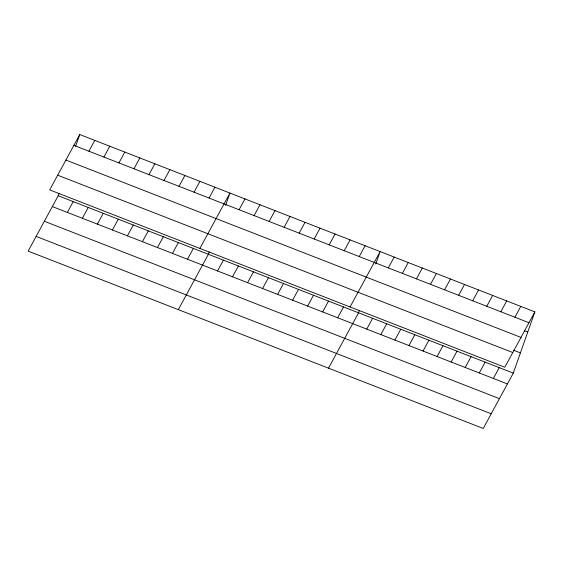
<?xml version="1.0" encoding="UTF-8"?>
<svg xmlns="http://www.w3.org/2000/svg" width="563" height="563" viewBox="0 0 563 563"><rect width="100%" height="100%" fill="white"/><g stroke="black" fill="none" stroke-linecap="round" stroke-linejoin="round"><path stroke-width="0.84" d="M534.85 311.888L504.793 367.252L49.706 189.893L79.763 134.536L534.85 311.888L513.294 373.107L483.237 428.464L28.15 251.112L58.207 195.748L59.031 193.419M75.66 146.19L79.763 134.536M209.204 251.95L208.387 254.279L178.33 309.636M225.566 205.495L229.943 193.06L199.886 248.417M359.384 310.473L358.561 312.81L328.503 368.167M375.746 264.019L380.124 251.591L350.066 306.948M88.905 151.208L94.781 140.384M67.349 212.427L73.225 201.603M103.923 157.063L109.799 146.239M82.367 218.282L88.243 207.458M118.941 162.918L124.817 152.094M97.385 224.13L103.261 213.307M133.959 168.766L139.835 157.943M112.403 229.986L118.279 219.162M148.977 174.621L154.853 163.798M127.421 235.841L133.297 225.017M163.995 180.477L169.871 169.653M142.439 241.689L148.315 230.865M179.013 186.325L184.889 175.501M157.457 247.544L163.333 236.72M194.031 192.18L199.907 181.356M172.475 253.399L178.351 242.576M209.049 198.035L214.925 187.212M187.493 259.247L193.369 248.424M239.085 209.739L244.961 198.915M217.522 270.958L223.405 260.134M254.103 215.594L259.979 204.77M232.54 276.806L238.423 265.982M269.121 221.442L274.997 210.618M247.558 282.661L253.441 271.838M284.139 227.297L290.015 216.474M262.576 288.516L268.46 277.693M299.157 233.152L305.033 222.322M277.594 294.365L283.471 283.541M314.175 239.001L320.051 228.177M292.612 300.22L298.489 289.396M329.193 244.856L335.069 234.032M307.63 306.075L313.507 295.251M344.211 250.711L350.087 239.88M322.648 311.923L328.525 301.099M359.229 256.559L365.105 245.735M337.666 317.778L343.543 306.955M388.308 267.897L394.184 257.073M366.752 329.116L372.629 318.285M402.376 273.379L408.252 262.555M380.82 334.598L386.697 323.767M416.444 278.861L422.32 268.037M394.881 340.08L400.765 329.249M430.512 284.343L436.388 273.519M408.949 345.562L414.825 334.732M444.573 289.825L450.449 279.002M423.017 351.038L428.893 340.214M458.641 295.308L464.517 284.484M437.085 356.52L442.961 345.696M472.709 300.79L478.585 289.966M451.146 362.002L457.029 351.178M486.777 306.272L492.653 295.441M465.214 367.484L471.09 356.661M500.838 311.754L506.714 300.923M479.282 372.966L485.158 362.143M514.906 317.236L520.782 306.406M493.35 378.449L499.226 367.625M73.887 145.36L528.974 322.719M524.61 330.875L527.735 332.093M65.906 160.054L520.993 337.413M513.372 350.165L520.402 352.91M57.686 175.199L512.773 352.551M58.207 195.748L513.294 373.107M52.331 206.572L507.411 383.931M44.35 221.273L499.437 398.632M36.131 236.411L491.21 413.77"/></g></svg>
